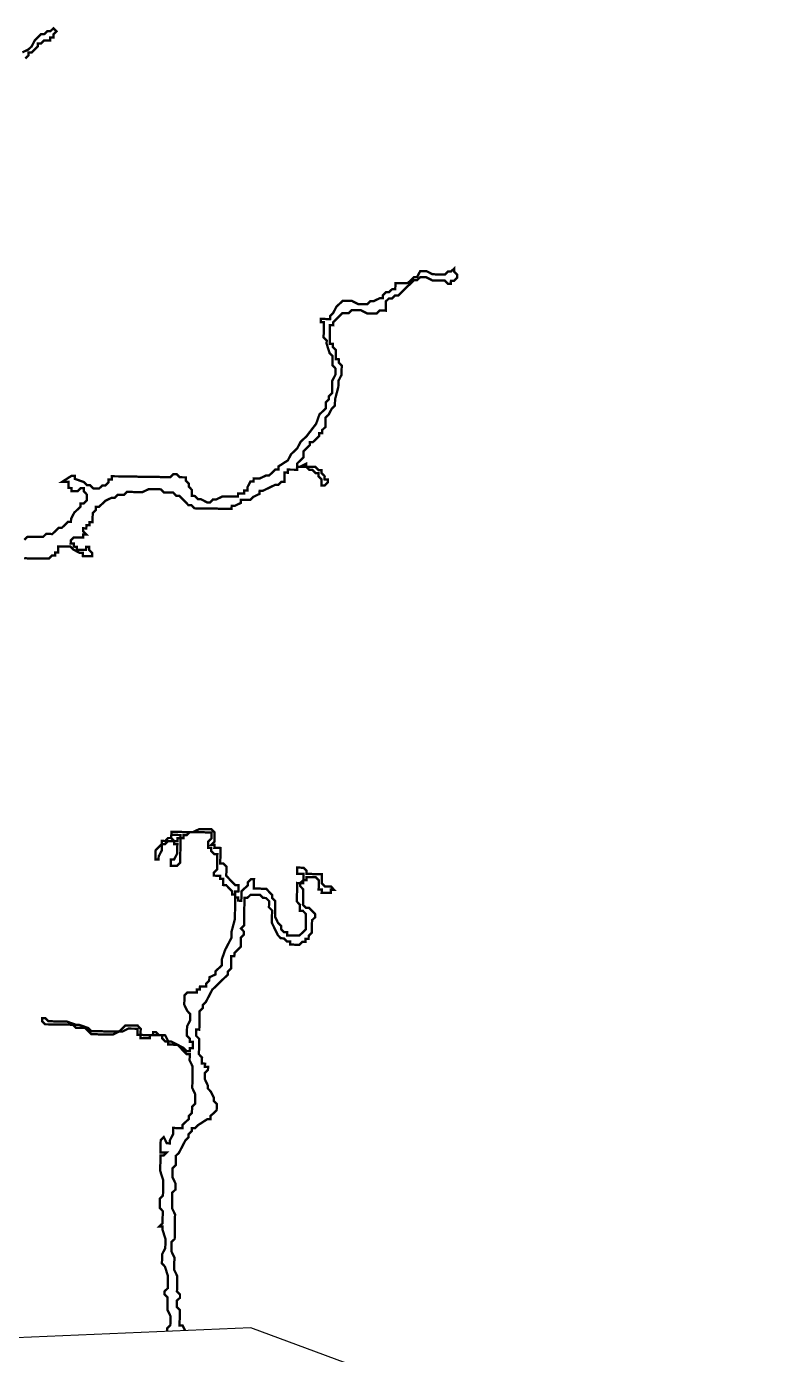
# Model space of a CAD drawing. Header units: metres. Extents: x 266208 to 280437, y 2124392 to 2131586.
# Drawn here: x 268292 to 269259, y 2127092 to 2128807 of the extents above; entities that cross this region are included whole.
import ezdxf

# ---------------------------------------------------------------- set-up
doc = ezdxf.new("R2010")
doc.units = ezdxf.units.M
doc.layers.add('LOW TIDE LINE', color=5, linetype='Continuous')

msp = doc.modelspace()

# ---------------------------------------------------------------- linework, layer by layer
at = {"color": 3}
msp.add_lwpolyline([(269357.3, 2126802.5), (269075.3, 2126943.5), (268581.9, 2127126.8), (268257.7, 2127112.7), (268187.2, 2127267.7), (267355.5, 2127225.4)], dxfattribs=at)
at = {"layer": 'LOW TIDE LINE', "const_width": 3}
for points in [[(268286.9, 2128773.5), (268294.9, 2128777.3), (268299, 2128781.3), (268303.1, 2128789.2), (268307.1, 2128793.1), (268311.1, 2128797), (268315.1, 2128797), (268319.2, 2128800.9), (268323.1, 2128800.8), (268327.2, 2128804.7), (268331.1, 2128800.7), (268327.1, 2128796.8), (268327, 2128792.8), (268323, 2128792.9), (268323, 2128788.9), (268315, 2128789), (268311, 2128785.1), (268307, 2128785.1), (268306.9, 2128781.1), (268302.9, 2128777.2), (268298.8, 2128773.3), (268294.9, 2128773.4), (268294.8, 2128769.4), (268290.8, 2128765.5)], [(268289.6, 2128144.2), (268293.7, 2128148.1), (268297.7, 2128148.1), (268305.6, 2128147.9), (268309.6, 2128147.9), (268313.6, 2128147.8), (268317.6, 2128151.7), (268321.6, 2128151.7), (268325.6, 2128151.6), (268329.6, 2128155.5), (268333.7, 2128159.5), (268337.7, 2128159.4), (268341.7, 2128163.3), (268345.7, 2128167.3), (268349.7, 2128167.2), (268349.8, 2128171.2), (268353.9, 2128179.1), (268357.9, 2128183), (268361.9, 2128186.9), (268362, 2128190.9), (268366, 2128190.9), (268370, 2128194.8), (268370.1, 2128198.8), (268370.1, 2128202.7), (268366.2, 2128206.8), (268366.3, 2128210.8), (268362.3, 2128210.8), (268358.3, 2128206.9), (268354.3, 2128207), (268350.3, 2128207), (268350.4, 2128211), (268346.4, 2128211.1), (268346.5, 2128219), (268342.5, 2128219.1), (268338.5, 2128219.1), (268350.6, 2128226.9), (268354.6, 2128226.9), (268354.5, 2128222.9), (268366.4, 2128218.7), (268370.3, 2128214.7), (268374.3, 2128214.6), (268378.2, 2128210.6), (268382.2, 2128210.5), (268386.2, 2128210.5), (268390.2, 2128214.4), (268394.2, 2128214.3), (268398.2, 2128218.3), (268398.3, 2128222.2), (268402.3, 2128222.2), (268402.3, 2128226.2), (268406.3, 2128226.1), (268410.3, 2128226.1), (268414.3, 2128226), (268418.3, 2128225.9), (268430.2, 2128225.8), (268434.2, 2128225.7), (268438.2, 2128225.6), (268446.1, 2128225.5), (268454.1, 2128225.4), (268462.1, 2128225.3), (268466, 2128225.2), (268470, 2128225.2), (268478, 2128225.1), (268482, 2128229), (268486, 2128228.9), (268489.9, 2128224.9), (268493.9, 2128224.8), (268497.9, 2128224.8), (268497.8, 2128220.8), (268501.8, 2128216.8), (268501.7, 2128212.8), (268505.6, 2128208.7), (268505.6, 2128204.8), (268505.5, 2128200.8), (268509.5, 2128200.7), (268513.4, 2128196.7), (268517.4, 2128196.6), (268525.3, 2128192.5), (268529.3, 2128192.5), (268533.3, 2128196.4), (268537.3, 2128196.3), (268545.3, 2128200.2), (268549.3, 2128200.1), (268553.3, 2128200.1), (268557.3, 2128200), (268561.2, 2128200), (268565.2, 2128199.9), (268565.3, 2128203.9), (268569.3, 2128203.8), (268573.2, 2128203.8), (268573.3, 2128207.7), (268577.3, 2128207.7), (268577.3, 2128211.7), (268581.4, 2128219.6), (268585.4, 2128219.5), (268585.5, 2128223.5), (268589.5, 2128223.4), (268593.4, 2128223.4), (268601.5, 2128227.2), (268605.4, 2128227.2), (268609.5, 2128231.1), (268613.5, 2128235), (268617.5, 2128235), (268617.6, 2128239), (268629.6, 2128246.7), (268633.7, 2128254.6), (268641.8, 2128262.5), (268645.9, 2128270.4), (268654, 2128278.2), (268666.1, 2128294), (268670.3, 2128305.9), (268674.3, 2128309.8), (268678.4, 2128313.7), (268678.5, 2128321.7), (268682.5, 2128325.6), (268682.6, 2128329.6), (268686.6, 2128333.5), (268686.7, 2128337.5), (268686.8, 2128345.5), (268686.9, 2128349.5), (268691, 2128357.4), (268691, 2128361.3), (268691.1, 2128365.3), (268687.2, 2128369.4), (268687.3, 2128377.3), (268687.3, 2128381.3), (268683.4, 2128385.3), (268679.6, 2128397.4), (268679.7, 2128401.3), (268675.7, 2128405.4), (268675.8, 2128409.4), (268675.9, 2128417.3), (268676, 2128421.3), (268676, 2128425.3), (268672, 2128425.3), (268672.1, 2128429.3), (268676.1, 2128429.3), (268680.1, 2128429.2), (268684, 2128429.1), (268684.1, 2128433.1), (268688.1, 2128437.1), (268692.2, 2128445), (268696.3, 2128448.9), (268700.3, 2128452.8), (268704.3, 2128452.7), (268708.3, 2128452.7), (268712.3, 2128452.6), (268720.2, 2128448.5), (268724.1, 2128448.5), (268728.1, 2128448.4), (268732.1, 2128448.4), (268736.1, 2128452.3), (268740.1, 2128452.2), (268748.2, 2128456.1), (268752.1, 2128456), (268752.2, 2128460), (268756.2, 2128463.9), (268760.2, 2128463.9), (268764.2, 2128467.8), (268768.2, 2128467.7), (268768.3, 2128471.7), (268768.3, 2128475.7), (268772.3, 2128475.6), (268780.3, 2128475.5), (268784.3, 2128475.5), (268788.3, 2128479.4), (268792.4, 2128483.3), (268796.3, 2128483.3), (268800.4, 2128491.2), (268804.4, 2128491.1), (268808.4, 2128491.1), (268816.3, 2128487), (268820.3, 2128486.9), (268824.3, 2128486.8), (268828.2, 2128486.8), (268832.2, 2128486.7), (268836.3, 2128490.6), (268840.2, 2128490.6), (268844.3, 2128494.5), (268844.2, 2128490.5), (268848.1, 2128486.5), (268848.1, 2128482.5), (268844, 2128478.6), (268840.1, 2128478.6), (268840, 2128474.7), (268836, 2128474.7), (268832.1, 2128478.8), (268816.2, 2128479), (268808.3, 2128483.1), (268804.3, 2128483.1), (268800.3, 2128483.2), (268796.3, 2128479.3), (268792.3, 2128479.3), (268788.3, 2128475.4), (268784.2, 2128471.5), (268780.2, 2128467.6), (268776.1, 2128463.6), (268772.1, 2128459.7), (268768.1, 2128459.8), (268764.1, 2128455.9), (268760.1, 2128455.9), (268756.1, 2128452), (268755.9, 2128444), (268755.9, 2128440), (268751.9, 2128440.1), (268747.9, 2128440.2), (268743.9, 2128436.2), (268739.9, 2128436.3), (268731.9, 2128436.4), (268724, 2128440.5), (268720.1, 2128440.6), (268716.1, 2128440.6), (268712.1, 2128440.7), (268708, 2128436.8), (268704.1, 2128436.8), (268700.1, 2128436.9), (268696, 2128433), (268692, 2128429), (268688, 2128425.1), (268687.9, 2128421.1), (268683.9, 2128421.2), (268683.9, 2128417.2), (268683.8, 2128413.2), (268683.8, 2128409.2), (268683.7, 2128405.3), (268683.6, 2128397.3), (268687.6, 2128397.2), (268687.5, 2128393.3), (268691.4, 2128389.2), (268691.4, 2128385.2), (268691.3, 2128381.3), (268691.3, 2128377.3), (268695.2, 2128377.2), (268695.2, 2128373.2), (268699.1, 2128369.2), (268699, 2128365.2), (268699, 2128361.2), (268698.9, 2128357.2), (268694.8, 2128349.3), (268694.8, 2128345.4), (268694.7, 2128341.4), (268690.5, 2128325.5), (268690.4, 2128321.5), (268690.4, 2128317.5), (268686.3, 2128313.6), (268682.2, 2128305.7), (268678.2, 2128301.8), (268678.1, 2128297.8), (268678, 2128289.8), (268674, 2128285.9), (268673.9, 2128281.9), (268669.9, 2128282), (268669.9, 2128278), (268661.8, 2128270.2), (268657.8, 2128270.2), (268657.8, 2128266.2), (268653.7, 2128262.3), (268649.7, 2128258.4), (268649.6, 2128250.4), (268645.5, 2128246.5), (268641.5, 2128242.6), (268641.4, 2128238.6), (268645.4, 2128238.5), (268653.4, 2128242.4), (268653.4, 2128238.4), (268661.3, 2128238.3), (268665.3, 2128238.3), (268669.2, 2128234.2), (268673.2, 2128234.2), (268673.2, 2128230.2), (268677.1, 2128226.1), (268677, 2128222.2), (268681, 2128222.1), (268681, 2128218.1), (268676.9, 2128214.2), (268672.9, 2128214.3), (268673, 2128218.2), (268673.1, 2128222.2), (268669.1, 2128226.3), (268669.2, 2128230.2), (268665.2, 2128230.3), (268661.3, 2128234.3), (268657.3, 2128234.4), (268653.4, 2128238.4), (268649.4, 2128238.5), (268645.4, 2128238.5), (268641.4, 2128238.6), (268641.4, 2128234.6), (268637.4, 2128234.7), (268633.4, 2128234.7), (268629.4, 2128234.8), (268629.4, 2128230.8), (268625.4, 2128230.9), (268625.3, 2128226.9), (268625.3, 2128222.9), (268625.2, 2128218.9), (268621.2, 2128219), (268617.2, 2128215.1), (268613.2, 2128215.1), (268597.2, 2128207.4), (268593.2, 2128207.5), (268593.1, 2128203.5), (268585.1, 2128199.6), (268581.1, 2128195.7), (268573.1, 2128195.8), (268569.1, 2128195.9), (268569.1, 2128191.9), (268561.1, 2128188), (268557.1, 2128188.1), (268557, 2128184.1), (268553, 2128184.1), (268549.1, 2128184.2), (268541.1, 2128184.3), (268537.1, 2128184.4), (268533.1, 2128184.4), (268529.2, 2128184.5), (268525.2, 2128184.6), (268521.2, 2128184.6), (268517.2, 2128184.7), (268513.2, 2128184.7), (268509.2, 2128184.8), (268505.3, 2128188.8), (268501.3, 2128188.9), (268493.5, 2128197), (268489.6, 2128201), (268485.6, 2128201.1), (268481.7, 2128205.1), (268473.7, 2128205.2), (268469.7, 2128205.3), (268465.8, 2128209.3), (268461.8, 2128209.4), (268457.8, 2128209.4), (268453.9, 2128209.5), (268449.9, 2128209.5), (268441.9, 2128205.7), (268437.9, 2128205.7), (268433.9, 2128205.8), (268422, 2128206), (268417.9, 2128202), (268410, 2128202.2), (268405.9, 2128198.2), (268401.9, 2128198.3), (268393.9, 2128194.4), (268389.9, 2128190.5), (268385.8, 2128186.6), (268381.9, 2128186.6), (268381.8, 2128182.7), (268377.8, 2128178.7), (268377.6, 2128170.8), (268377.6, 2128166.8), (268373.6, 2128166.9), (268373.5, 2128162.9), (268369.6, 2128162.9), (268369.5, 2128158.9), (268365.5, 2128159), (268365.5, 2128155), (268369.4, 2128151), (268365.4, 2128151), (268365.3, 2128147.1), (268361.4, 2128147.1), (268357.4, 2128147.2), (268353.4, 2128147.2), (268349.4, 2128143.3), (268349.3, 2128139.3), (268353.3, 2128139.3), (268353.2, 2128135.3), (268357.2, 2128135.2), (268357.2, 2128131.3), (268361.1, 2128131.2), (268365.1, 2128131.1), (268369.1, 2128131.1), (268369.2, 2128135.1), (268373.1, 2128135), (268373.1, 2128131), (268377, 2128127), (268376.9, 2128123), (268373, 2128123.1), (268369, 2128123.1), (268365, 2128123.2), (268365.1, 2128127.2), (268361.1, 2128127.2), (268353.2, 2128131.3), (268349.2, 2128135.3), (268345.3, 2128135.4), (268341.3, 2128135.5), (268337.3, 2128135.5), (268333.3, 2128135.6), (268333.3, 2128131.6), (268333.2, 2128127.6), (268329.2, 2128127.7), (268329.2, 2128123.7), (268325.2, 2128123.8), (268321.1, 2128119.8), (268317.2, 2128119.9), (268313.2, 2128119.9), (268297.3, 2128120.2), (268293.3, 2128120.2), (268289.3, 2128120.3)], [(268473.8, 2127122.1), (268473.9, 2127125.9), (268477.9, 2127129.9), (268478, 2127133.8), (268478.1, 2127141.8), (268474.2, 2127149.8), (268474.3, 2127153.8), (268474.3, 2127157.8), (268474.4, 2127161.8), (268474.4, 2127165.8), (268470.5, 2127169.8), (268470.6, 2127173.8), (268474.6, 2127177.7), (268474.7, 2127181.7), (268474.7, 2127185.7), (268474.8, 2127189.6), (268474.8, 2127193.6), (268471, 2127205.6), (268467.1, 2127209.7), (268467.2, 2127213.7), (268467.2, 2127217.6), (268467.3, 2127221.6), (268471.4, 2127229.5), (268471.5, 2127233.5), (268471.5, 2127237.5), (268471.6, 2127241.5), (268467.8, 2127253.5), (268467.8, 2127257.4), (268463.8, 2127257.5), (268467.9, 2127261.4), (268468, 2127269.4), (268468.1, 2127273.4), (268468.1, 2127277.4), (268464.2, 2127281.4), (268464.2, 2127285.4), (268464.3, 2127289.4), (268464.4, 2127293.3), (268468.4, 2127297.3), (268468.5, 2127301.2), (268468.5, 2127305.2), (268468.6, 2127309.2), (268468.6, 2127313.2), (268468.7, 2127317.2), (268464.9, 2127329.2), (268465, 2127337.1), (268465.1, 2127341.1), (268465.1, 2127345.1), (268465.2, 2127349.1), (268469.2, 2127349), (268473.2, 2127353), (268469.2, 2127353), (268465.2, 2127353.1), (268465.3, 2127357.1), (268465.4, 2127361), (268465.4, 2127365), (268465.5, 2127369), (268469.5, 2127372.9), (268473.4, 2127364.9), (268477.4, 2127364.8), (268477.4, 2127368.8), (268481.5, 2127376.7), (268481.6, 2127380.7), (268481.6, 2127384.7), (268485.6, 2127384.6), (268489.6, 2127384.6), (268493.6, 2127384.5), (268493.6, 2127388.5), (268497.7, 2127392.4), (268501.7, 2127396.3), (268501.8, 2127400.3), (268505.8, 2127404.2), (268505.9, 2127408.2), (268505.9, 2127412.2), (268510, 2127416.1), (268510, 2127420.1), (268510.1, 2127424.1), (268510.1, 2127428.1), (268506.3, 2127436.1), (268506.3, 2127440.1), (268506.4, 2127444.1), (268506.6, 2127460), (268506.7, 2127464), (268502.8, 2127472), (268502.9, 2127476), (268502.9, 2127480), (268498.9, 2127480), (268495, 2127484.1), (268491.1, 2127488.1), (268487.2, 2127492.1), (268479.2, 2127492.3), (268475.2, 2127492.3), (268475.3, 2127496.3), (268471.3, 2127496.4), (268467.4, 2127500.4), (268467.4, 2127504.4), (268463.5, 2127504.4), (268459.5, 2127504.5), (268455.5, 2127504.5), (268451.5, 2127504.6), (268451.5, 2127500.6), (268447.5, 2127500.7), (268443.5, 2127500.7), (268439.5, 2127500.8), (268439.6, 2127504.8), (268435.6, 2127504.8), (268435.7, 2127508.8), (268435.7, 2127512.8), (268431.7, 2127512.9), (268427.8, 2127512.9), (268423.8, 2127513), (268415.8, 2127509.1), (268411.8, 2127509.2), (268403.7, 2127505.3), (268395.8, 2127505.4), (268391.8, 2127505.5), (268387.8, 2127505.5), (268383.8, 2127505.6), (268379.9, 2127505.7), (268375.9, 2127505.7), (268368, 2127513.8), (268364.1, 2127513.9), (268356.1, 2127514), (268352.2, 2127518), (268340.2, 2127518.2), (268336.2, 2127518.2), (268324.3, 2127518.4), (268320.3, 2127518.5), (268316.3, 2127518.5), (268312.4, 2127522.6), (268312.5, 2127526.6), (268316.5, 2127526.5), (268320.4, 2127522.5), (268324.4, 2127522.4), (268332.3, 2127522.3), (268336.3, 2127522.2), (268344.3, 2127522.1), (268356.2, 2127517.9), (268360.1, 2127517.9), (268372, 2127513.7), (268375.9, 2127509.7), (268379.9, 2127509.6), (268387.9, 2127509.5), (268395.8, 2127509.4), (268403.8, 2127509.3), (268407.8, 2127509.2), (268411.8, 2127509.2), (268415.8, 2127513.1), (268419.8, 2127517), (268423.8, 2127517), (268427.8, 2127516.9), (268431.8, 2127516.8), (268435.8, 2127516.8), (268439.7, 2127512.7), (268439.6, 2127508.8), (268439.6, 2127504.8), (268443.6, 2127504.7), (268447.5, 2127504.7), (268455.5, 2127504.5), (268455.6, 2127508.5), (268459.5, 2127508.5), (268463.5, 2127504.4), (268467.4, 2127504.4), (268471.4, 2127504.3), (268475.3, 2127496.3), (268479.3, 2127496.2), (268487.2, 2127492.1), (268495.1, 2127488), (268499, 2127484), (268503, 2127483.9), (268503, 2127487.9), (268507, 2127487.9), (268507.1, 2127491.8), (268507.1, 2127495.8), (268503.2, 2127495.9), (268503.2, 2127499.9), (268499.3, 2127503.9), (268499.4, 2127507.9), (268499.4, 2127511.9), (268499.5, 2127515.9), (268503.6, 2127523.8), (268503.6, 2127527.7), (268503.7, 2127531.7), (268499.8, 2127535.8), (268495.9, 2127543.8), (268496, 2127547.8), (268496, 2127551.7), (268496.1, 2127555.7), (268500.1, 2127559.7), (268504.1, 2127559.6), (268508.1, 2127559.5), (268512.1, 2127559.5), (268512.1, 2127563.5), (268516.1, 2127563.4), (268516.2, 2127567.4), (268520.1, 2127567.3), (268524.1, 2127567.3), (268524.2, 2127571.2), (268528.2, 2127575.2), (268528.3, 2127579.2), (268536.3, 2127583), (268536.3, 2127587), (268540.4, 2127590.9), (268544.4, 2127594.8), (268544.5, 2127602.8), (268548.7, 2127614.7), (268552.8, 2127622.6), (268556.9, 2127630.5), (268557, 2127638.5), (268561.2, 2127654.3), (268561.3, 2127658.3), (268561.4, 2127666.3), (268561.5, 2127670.3), (268561.5, 2127674.2), (268561.6, 2127678.2), (268561.6, 2127682.2), (268561.7, 2127686.2), (268557.7, 2127686.3), (268557.8, 2127690.2), (268549.9, 2127698.3), (268545.9, 2127698.4), (268546, 2127702.4), (268546.1, 2127706.3), (268542.1, 2127706.4), (268542.1, 2127710.4), (268538.2, 2127710.4), (268534.2, 2127710.5), (268534.2, 2127714.5), (268538.3, 2127718.4), (268538.3, 2127722.4), (268538.4, 2127726.4), (268538.4, 2127730.3), (268538.5, 2127734.3), (268538.6, 2127738.3), (268534.6, 2127738.4), (268530.7, 2127742.4), (268530.7, 2127746.4), (268526.7, 2127746.4), (268526.8, 2127750.4), (268526.8, 2127754.4), (268530.9, 2127758.3), (268530.9, 2127762.3), (268531, 2127766.3), (268527, 2127766.4), (268523, 2127766.4), (268519.1, 2127766.5), (268515.1, 2127766.5), (268511.1, 2127766.6), (268503.1, 2127766.7), (268499.1, 2127762.8), (268495.1, 2127762.8), (268495.1, 2127758.9), (268491.1, 2127758.9), (268491, 2127754.9), (268491, 2127751), (268490.9, 2127747), (268490.8, 2127739), (268490.7, 2127735), (268490.7, 2127731), (268490.6, 2127727.1), (268486.6, 2127723.1), (268482.6, 2127723.2), (268478.6, 2127723.3), (268478.7, 2127727.2), (268478.7, 2127731.2), (268482.7, 2127731.2), (268486.8, 2127739.1), (268486.9, 2127743), (268486.9, 2127747), (268487, 2127751), (268483, 2127751.1), (268483.1, 2127755), (268479.1, 2127755.1), (268475.1, 2127755.2), (268471.1, 2127751.2), (268467.1, 2127751.3), (268467, 2127747.3), (268467, 2127743.3), (268462.9, 2127735.4), (268462.8, 2127731.4), (268458.8, 2127731.5), (268458.9, 2127735.5), (268458.9, 2127739.5), (268459, 2127743.5), (268463, 2127747.4), (268467.1, 2127751.3), (268467.1, 2127755.3), (268471.1, 2127755.2), (268475.2, 2127759.1), (268479.1, 2127759.1), (268483.1, 2127755), (268487, 2127755), (268487.1, 2127759), (268491.1, 2127758.9), (268491.1, 2127762.9), (268487.2, 2127763), (268483.2, 2127763), (268479.2, 2127763.1), (268479.1, 2127759.1), (268479.2, 2127763.1), (268479.3, 2127767.1), (268483.2, 2127767), (268487.2, 2127766.9), (268491.2, 2127766.9), (268495.2, 2127766.8), (268499.2, 2127766.8), (268503.1, 2127766.7), (268507.1, 2127766.6), (268515.1, 2127770.5), (268519.1, 2127770.5), (268523.1, 2127770.4), (268527.1, 2127770.3), (268531.1, 2127770.3), (268535, 2127766.2), (268534.9, 2127762.3), (268534.9, 2127758.3), (268534.8, 2127754.3), (268530.8, 2127750.4), (268534.8, 2127750.3), (268534.7, 2127746.3), (268538.7, 2127746.3), (268542.7, 2127746.2), (268542.6, 2127742.2), (268542.5, 2127738.2), (268542.5, 2127734.3), (268542.4, 2127730.3), (268542.4, 2127726.3), (268546.3, 2127726.2), (268550.3, 2127722.2), (268550.2, 2127714.2), (268550.1, 2127710.3), (268554, 2127706.2), (268557.9, 2127702.2), (268561.9, 2127698.1), (268565.8, 2127698.1), (268565.8, 2127694.1), (268565.7, 2127690.1), (268561.7, 2127690.2), (268561.7, 2127686.2), (268561.6, 2127682.2), (268565.6, 2127682.2), (268565.6, 2127678.2), (268569.5, 2127678.1), (268569.7, 2127686.1), (268569.7, 2127690.1), (268573.7, 2127694), (268577.8, 2127697.9), (268577.8, 2127701.9), (268581.9, 2127705.8), (268585.9, 2127705.8), (268585.8, 2127701.8), (268585.8, 2127697.8), (268585.7, 2127693.8), (268593.7, 2127693.7), (268597.6, 2127693.6), (268601.6, 2127693.6), (268605.5, 2127689.5), (268609.5, 2127685.5), (268609.4, 2127681.5), (268613.3, 2127677.5), (268613.3, 2127673.5), (268613.1, 2127661.5), (268613, 2127657.6), (268616.9, 2127649.5), (268620.8, 2127645.5), (268620.8, 2127641.5), (268624.7, 2127637.5), (268628.7, 2127637.4), (268628.6, 2127633.4), (268632.6, 2127633.4), (268636.6, 2127633.3), (268640.6, 2127633.3), (268644.5, 2127633.2), (268648.6, 2127637.1), (268652.6, 2127641.1), (268652.7, 2127645), (268652.8, 2127653), (268652.8, 2127657), (268652.9, 2127661), (268649, 2127665), (268645, 2127665.1), (268645.1, 2127669), (268645.1, 2127673), (268641.2, 2127677.1), (268641.4, 2127689), (268641.4, 2127693), (268641.5, 2127697), (268641.5, 2127701), (268645.5, 2127700.9), (268649.6, 2127704.8), (268649.6, 2127708.8), (268649.7, 2127712.8), (268645.7, 2127712.8), (268641.7, 2127712.9), (268641.8, 2127716.9), (268641.8, 2127720.9), (268645.8, 2127720.8), (268649.8, 2127720.7), (268653.7, 2127716.7), (268653.7, 2127712.7), (268657.6, 2127712.7), (268661.6, 2127712.6), (268665.6, 2127712.6), (268669.6, 2127712.5), (268673.6, 2127712.4), (268673.5, 2127708.5), (268673.5, 2127704.5), (268673.4, 2127700.5), (268677.3, 2127696.5), (268681.3, 2127696.4), (268685.3, 2127696.3), (268689.2, 2127692.3), (268685.2, 2127692.4), (268685.2, 2127688.4), (268681.2, 2127688.4), (268677.2, 2127688.5), (268673.2, 2127688.5), (268673.3, 2127692.5), (268669.3, 2127692.6), (268669.4, 2127696.6), (268669.4, 2127700.6), (268669.5, 2127704.5), (268665.5, 2127708.6), (268661.6, 2127708.6), (268657.6, 2127708.7), (268653.6, 2127708.7), (268653.5, 2127704.8), (268649.6, 2127704.8), (268649.5, 2127700.8), (268645.5, 2127700.9), (268645.5, 2127696.9), (268649.4, 2127692.9), (268649.3, 2127688.9), (268649.3, 2127684.9), (268649.2, 2127680.9), (268649.2, 2127677), (268649.1, 2127673), (268653, 2127668.9), (268657, 2127668.9), (268660.9, 2127664.8), (268664.8, 2127660.8), (268664.8, 2127656.8), (268660.8, 2127652.9), (268660.7, 2127648.9), (268660.6, 2127644.9), (268660.6, 2127640.9), (268660.5, 2127637), (268656.5, 2127633), (268656.4, 2127629.1), (268652.4, 2127629.1), (268652.4, 2127625.1), (268648.4, 2127625.2), (268644.4, 2127621.3), (268640.4, 2127621.3), (268636.4, 2127621.4), (268632.4, 2127621.4), (268632.5, 2127625.4), (268628.5, 2127625.5), (268624.6, 2127629.5), (268620.6, 2127629.6), (268616.7, 2127633.6), (268612.8, 2127641.6), (268608.9, 2127649.7), (268609, 2127653.6), (268609.2, 2127665.6), (268605.2, 2127669.6), (268605.3, 2127673.6), (268605.4, 2127677.6), (268601.4, 2127681.6), (268597.5, 2127681.7), (268593.5, 2127685.7), (268589.6, 2127685.8), (268585.6, 2127685.8), (268581.6, 2127685.9), (268577.6, 2127682), (268573.6, 2127682), (268573.5, 2127678.1), (268573.5, 2127674.1), (268573.4, 2127670.1), (268573.3, 2127666.1), (268573.2, 2127658.1), (268573.2, 2127654.2), (268573.1, 2127650.2), (268573.1, 2127646.2), (268569, 2127642.3), (268572.9, 2127638.2), (268572.9, 2127634.3), (268568.8, 2127630.3), (268568.7, 2127622.4), (268568.7, 2127618.4), (268564.6, 2127614.5), (268560.6, 2127610.5), (268560.5, 2127606.6), (268556.5, 2127606.6), (268556.5, 2127602.6), (268556.4, 2127598.7), (268556.4, 2127594.7), (268556.3, 2127590.7), (268552.3, 2127586.8), (268552.2, 2127582.8), (268548.2, 2127578.9), (268544.1, 2127574.9), (268540.1, 2127571), (268532, 2127563.2), (268527.9, 2127555.3), (268523.8, 2127547.4), (268519.8, 2127543.4), (268519.7, 2127539.5), (268515.7, 2127535.5), (268515.6, 2127531.5), (268515.6, 2127527.6), (268515.5, 2127523.6), (268515.5, 2127519.6), (268515.4, 2127515.6), (268515.3, 2127511.6), (268511.4, 2127511.7), (268511.3, 2127507.7), (268511.2, 2127503.7), (268515.2, 2127499.7), (268515.1, 2127495.7), (268515, 2127491.7), (268515, 2127487.7), (268514.9, 2127483.8), (268514.9, 2127479.8), (268518.8, 2127475.7), (268518.7, 2127471.8), (268518.7, 2127467.8), (268522.7, 2127467.7), (268522.6, 2127463.7), (268526.6, 2127463.7), (268526.5, 2127459.7), (268522.5, 2127455.8), (268522.4, 2127451.8), (268522.4, 2127447.8), (268526.2, 2127439.8), (268526.2, 2127435.8), (268530.1, 2127431.8), (268534, 2127423.8), (268533.9, 2127419.8), (268537.8, 2127415.7), (268537.8, 2127411.7), (268537.7, 2127407.8), (268533.7, 2127403.8), (268529.6, 2127399.9), (268529.6, 2127395.9), (268525.6, 2127396), (268513.5, 2127388.2), (268509.5, 2127384.3), (268505.5, 2127384.3), (268505.5, 2127380.4), (268501.4, 2127376.4), (268501.4, 2127372.5), (268497.3, 2127368.5), (268493.2, 2127360.6), (268489.1, 2127352.7), (268485.1, 2127348.8), (268485, 2127340.8), (268484.9, 2127336.9), (268480.9, 2127332.9), (268480.8, 2127328.9), (268480.8, 2127325), (268480.7, 2127321), (268484.6, 2127313), (268484.5, 2127309), (268484.4, 2127305), (268480.4, 2127301.1), (268480.3, 2127293.1), (268480.2, 2127289.1), (268480.2, 2127285.1), (268480.1, 2127281.2), (268484, 2127273.1), (268483.9, 2127269.2), (268483.9, 2127265.2), (268483.8, 2127261.2), (268483.7, 2127257.2), (268483.7, 2127253.2), (268483.6, 2127249.3), (268483.6, 2127245.3), (268483.5, 2127241.3), (268479.5, 2127237.4), (268479.4, 2127229.4), (268479.3, 2127225.4), (268483.2, 2127217.4), (268483, 2127209.4), (268482.9, 2127201.5), (268486.8, 2127193.5), (268486.7, 2127189.5), (268486.7, 2127185.5), (268486.6, 2127181.5), (268486.6, 2127177.5), (268486.5, 2127173.5), (268490.4, 2127169.5), (268490.4, 2127165.5), (268486.3, 2127161.6), (268486.3, 2127157.6), (268486.2, 2127153.6), (268490.1, 2127149.6), (268490.1, 2127145.6), (268490, 2127141.6), (268490, 2127137.6), (268489.9, 2127133.7), (268489.8, 2127129.7), (268493.8, 2127129.6), (268497, 2127123.1)]]:
    msp.add_lwpolyline(points, dxfattribs=at)

doc.saveas('drawing.dxf')
